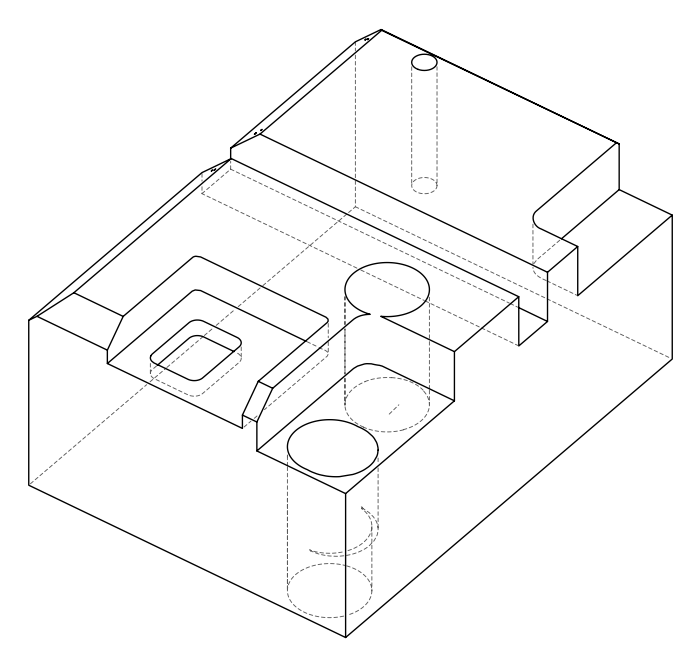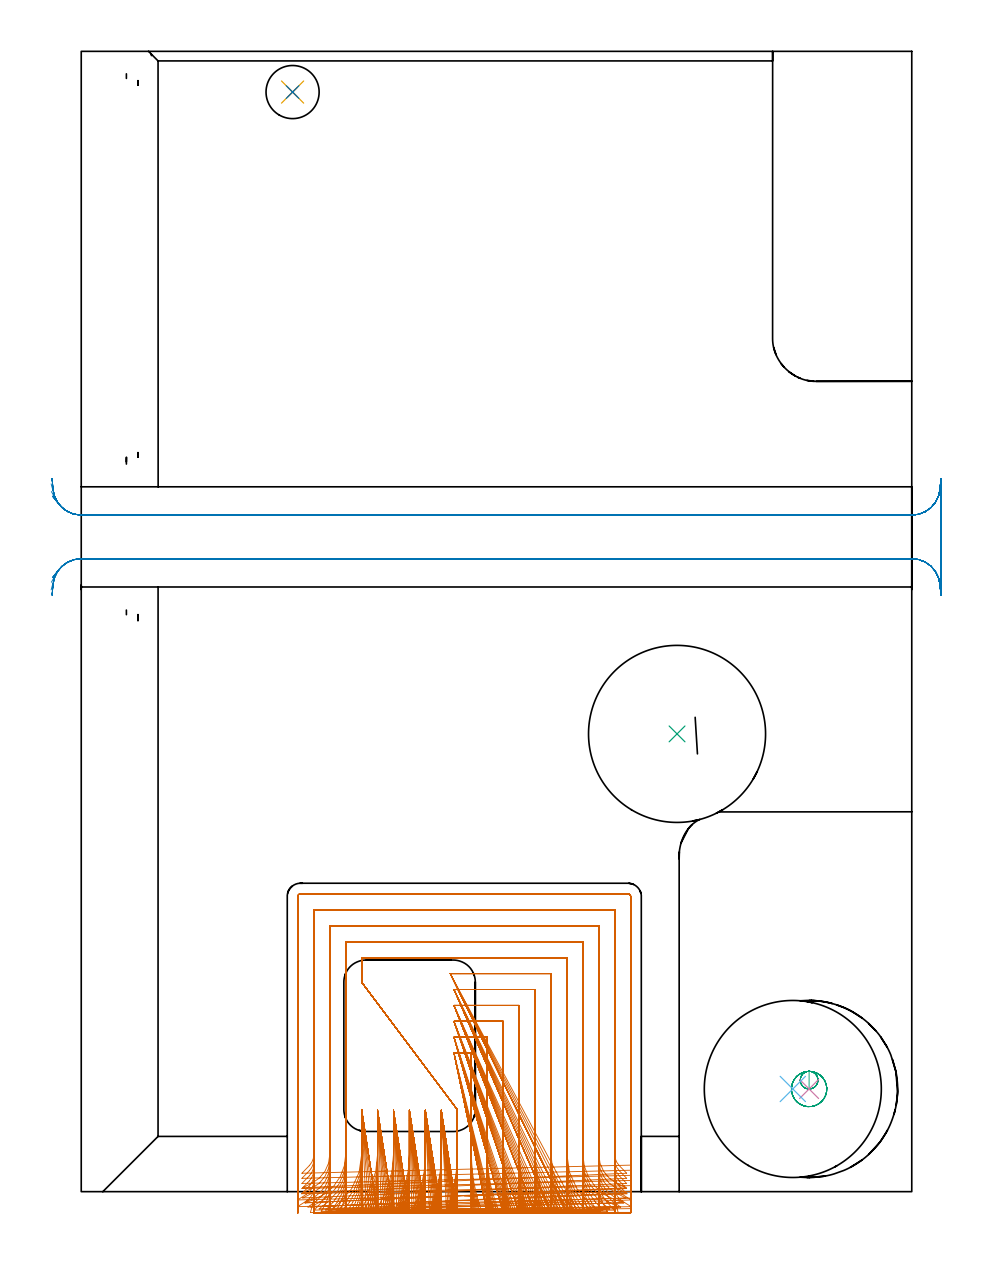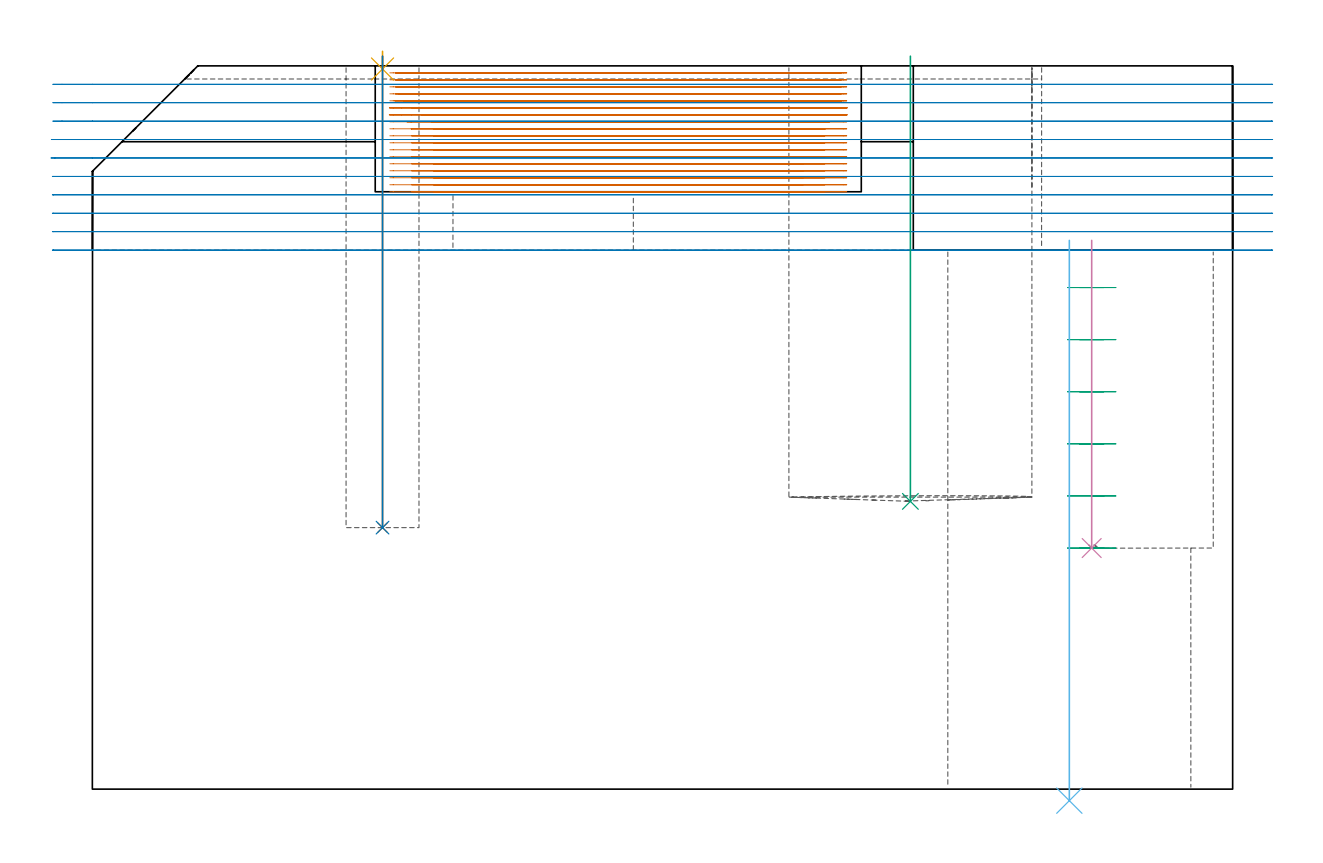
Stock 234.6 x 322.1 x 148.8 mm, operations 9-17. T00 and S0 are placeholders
(PLAN: 17 operations, 11 tool changes, 184.7 min)
(1 AREA_MILL | FG_CHAMFER_SURFACE | UGT0205_001 | 10.93 min | 42104 mm3)
(2 AREA_MILL_1 | FG_CHAMFER_SURFACE_1 | UGT0205_001 | 2.4 min | 5974 mm3)
(3 AREA_MILL_2 | FG_CHAMFER_SURFACE_2 | UGT0205_001 | 0.74 min | 3084 mm3)
(4 AREA_MILL_3 | FG_CHAMFER_SURFACE_3 | UGT0205_001 | 1.56 min | 656 mm3)
(5 AREA_MILL_4 | FG_CHAMFER_SURFACE_4 | UGT0205_001 | 8.21 min | 30843 mm3)
(6 MILL_CORNER_NOTCH_RECTANGULAR | CORNER_NOTCH_RECTANGULAR | NXT0201_012 | Follow Part, ap 4, ae 75% | 9.16 min | 137603 mm3)
(7 MILL_OPEN_POCKET | POCKET_OPEN | NXT0201_012 | Follow Part, ap 4, ae 75% | 24.37 min | 265061 mm3)
(8 MILL_RECTANGULAR_POCKET | POCKET_RECTANGULAR_STRAIGHT | NXT0201_011 | Follow Part, ap 3, ae 75% | 5.99 min | 66814 mm3)
(9 MILL_SLOT | SLOT_PARTIAL_RECTANGULAR | NXT0201_008 | Follow Part, ap 1.5, ae 75% | 106.19 min | 178019 mm3)
(10 MILL_RECTANGULAR_SLOT | SLOT_RECTANGULAR | NXT0201_012 | Follow Part, ap 4, ae 75% | 12.09 min | 247827 mm3)
(11 MILL_BLIND_HOLE_FROM_SOLID_MATERIAL | STEP1POCKET | UGT0201_019 | Spiral | 1.16 min | 120371 mm3)
(12 BORE_BLIND_HOLE | STEP1POCKET | UGT0332_070 | 0.26 min | 9 mm3)
(13 SPOT_DRILL | STEP1POCKET_1 | NXT0321_9005460120000 | 0.03 min | 22 mm3)
(14 INDEXABLE_INSERT_DRILL_THROUGH_HOLE_FROM_SOLID | STEP1HOLE | NXT0302_038 | 0.47 min | 111410 mm3)
(15 DRILL_BLIND_HOLE_INTO_CENTER | STEP1POCKET_1 | NXT0301_065 | 0.39 min | 6481 mm3)
(16 DRILL_TO_ENLARGE_BLIND_HOLE | STEP1POCKET_1 | UGT0301_375 | 0.39 min | 10307 mm3)
(17 INDEXABLE_INSERT_DRILL_BLIND_HOLE_FROM_SOLID | STEP1POCKET_2 | NXT0302_038 | 0.37 min | 174576 mm3)
(TOOL UGT0205_001 | Chamfer Mill 20 x 3 x 45 deg. | D20 FL50 Z2)
(TOOL NXT0201_012 | ENDMILL 16mm [2P460-1600-NA 1630] | D16 FL38 Z6)
(TOOL NXT0201_011 | ENDMILL 12mm [2P460-1200-NA 1630] | D12 FL38 Z6)
(TOOL NXT0201_008 | ENDMILL 6mm [2P460-0600-NA 1630] | D6 FL26 Z6)
(TOOL UGT0201_019 | End mill 40 mm | D40 FL63 Z6)
(TOOL UGT0332_070 | 50 mm Boring Bar Slip Fit | D50)
(TOOL NXT0321_9005460120000 | NC Spot Drill, 142deg, 12mm, Carbide, Uncoated | D12 PA142 FL30 Z2)
(TOOL NXT0302_038 | Index. Insert Drill 50mm [880-D5000L50-04] | D50 PA176 FL200 Z2)
(TOOL NXT0301_065 | Carbide Drill 9.4mm [860.1-0940-075A1-MM 2214] | D9.4 PA140 FL98 Z2)
(TOOL UGT0301_375 | Twist Drill Flat Bottom 15 mm | D15 PA180 FL120 Z2)
(OP 9 MILL_SLOT)
G17 G21 G94 G90
T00 M6
G54
G17 G0 G90 X113.169 Y-5.862 S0 M3
G43 Z158.8 H1
Z147.361
G94 G1 X112.27 Y-3. F250.
G2 X111.782 Y-1.335 R45. F500.
G1 X108.201 Y-1.154
X111.782 Y-1.335
G2 X110.2 Y10.491 R45.
G1 Y39.1
X108.3
X105.3 F250.
G0 Z158.8
X118.012 Y-5.829
Z147.361
G1 X117.013 Y-3.
G2 X114.7 Y10.491 R40.5 F500.
G1 Y43.6
X108.3
X105.3 F250.
G0 Z158.8
X122.948 Y-5.781
Z147.361
G1 X121.823 Y-3.
G2 X119.2 Y10.491 R36. F500.
G1 Y48.1
X108.3
X105.3 F250.
G0 Z158.8
X128.02 Y-5.711
Z147.361
G1 X126.735 Y-3.
G2 X123.7 Y10.491 R31.5 F500.
G1 Y52.6
X108.3
X105.3 F250.
G0 Z158.8
X133.311 Y-5.599
Z147.361
G1 X131.812 Y-3.
G2 X128.2 Y10.491 R27. F500.
G1 Y57.1
X108.3
X105.3 F250.
G0 Z158.8
X138.992 Y-5.401
Z147.361
G1 X137.193 Y-3.
G2 X132.7 Y10.491 R22.5 F500.
G1 Y61.6
X107.232
X104.232 F250.
G0 Z158.8
X145.532 Y-4.986
Z147.361
G1 X143.284 Y-3.
G2 X137.2 Y10.491 R18. F500.
G1 Y66.1
X79.2
Y62.167
Y59.167 F250.
X106.2 Y23.198 F500.
Y20.198 F250.
Y10.486 F500.
G2 X104.132 Y-3. R45.
G1 X103.232 Y-5.862 F250.
X101.7 Y23. F500.
Y20. F250.
Y10.486 F500.
G2 X99.389 Y-3. R40.5
G1 X98.39 Y-5.829 F250.
X97.2 Y23. F500.
Y20. F250.
Y10.486 F500.
G2 X94.578 Y-3. R36.
G1 X93.454 Y-5.782 F250.
X92.7 Y23. F500.
Y20. F250.
Y10.486 F500.
G2 X89.667 Y-3. R31.5
G1 X88.382 Y-5.711 F250.
X88.2 Y23. F500.
Y20. F250.
Y10.486 F500.
G2 X84.59 Y-3. R27.
G1 X83.092 Y-5.599 F250.
G0 Z158.8
X83.7 Y23.
Z147.361
G1 Y20.
Y10.486 F500.
G2 X79.21 Y-3. R22.5
G1 X77.412 Y-5.401 F250.
G0 Z158.8
X79.2 Y23.235
Z147.361
G1 Y20.235
Y10.486 F500.
G2 X73.121 Y-3. R18.
G1 X70.873 Y-4.987 F250.
X153.138 Y-3.184
X150.339 Y-2.104
G2 X141.7 Y10.491 R13.5 F500.
G1 Y70.6
X74.7
Y10.486
G2 X66.064 Y-2.107 R13.5
G1 X63.266 Y-3.188 F250.
X153.887 Y1.095 F500.
X151.2 Y2.429 F250.
G2 X146.2 Y10.491 R9. F500.
G1 Y75.1
X70.2
Y10.486
G2 X65.2 Y2.424 R9.
G1 X62.513 Y1.091 F250.
X154.068 Y5.202 F500.
X151.975 Y7.352 F250.
G2 X150.7 Y10.491 R4.5 F500.
G1 Y79.6
X65.7
Y10.486
G2 X64.426 Y7.349 R4.5
G1 X62.334 Y5.198 F250.
X155.2 Y7.491 F500.
Y10.491 F250.
Y83.4 F500.
G3 X154.5 Y84.1 R0.7
G1 X61.9
G3 X61.2 Y83.4 R0.7
G1 Y10.486
Y7.486 F250.
G0 Z158.8
X112.647 Y-5.89
Z145.922
G1 X111.844 Y-3.
G2 X110.2 Y9.052 R45. F500.
G1 Y39.1
X108.3
X105.3 F250.
G0 Z158.8
X117.427 Y-5.864
Z145.922
G1 X116.535 Y-3.
G2 X114.7 Y9.052 R40.5 F500.
G1 Y43.6
X108.3
X105.3 F250.
G0 Z158.8
X122.281 Y-5.827
Z145.922
G1 X121.277 Y-3.
G2 X119.2 Y9.052 R36. F500.
G1 Y48.1
X108.3
X105.3 F250.
G0 Z158.8
X127.244 Y-5.772
Z145.922
G1 X126.097 Y-3.
G2 X123.7 Y9.052 R31.5 F500.
G1 Y52.6
X108.3
X105.3 F250.
G0 Z158.8
X132.378 Y-5.685
Z145.922
G1 X131.039 Y-3.
G2 X128.2 Y9.052 R27. F500.
G1 Y57.1
X108.3
X105.3 F250.
G0 Z158.8
X137.807 Y-5.533
Z145.922
G1 X136.2 Y-3.
G2 X132.7 Y9.052 R22.5 F500.
G1 Y61.6
X107.232
X104.232 F250.
G0 Z158.8
X143.838 Y-5.228
Z145.922
G1 X141.83 Y-3.
G2 X137.2 Y9.052 R18. F500.
G1 Y66.1
X79.2
Y62.167
Y59.167 F250.
X106.2 Y23.198 F500.
Y20.198 F250.
Y9.046 F500.
G2 X104.558 Y-3. R45.
G1 X103.755 Y-5.891 F250.
X101.7 Y23. F500.
Y20. F250.
Y9.046 F500.
G2 X99.867 Y-3. R40.5
G1 X98.975 Y-5.864 F250.
X97.2 Y23. F500.
Y20. F250.
Y9.046 F500.
G2 X95.125 Y-3. R36.
G1 X94.121 Y-5.827 F250.
X92.7 Y23. F500.
Y20. F250.
Y9.046 F500.
G2 X90.306 Y-3. R31.5
G1 X89.158 Y-5.772 F250.
X88.2 Y23. F500.
Y20. F250.
Y9.046 F500.
G2 X85.364 Y-3. R27.
G1 X84.025 Y-5.685 F250.
X83.7 Y23. F500.
Y20. F250.
Y9.046 F500.
G2 X80.204 Y-3. R22.5
G1 X78.597 Y-5.534 F250.
G0 Z158.8
X79.2 Y23.235
Z145.922
G1 Y20.235
Y9.046 F500.
G2 X74.575 Y-3. R18.
G1 X72.567 Y-5.229 F250.
X151.595 Y-4.3
X148.937 Y-2.908
G2 X141.7 Y9.052 R13.5 F500.
G1 Y70.6
X74.7
Y9.046
G2 X67.469 Y-2.91 R13.5
G1 X64.813 Y-4.303 F250.
X153.887 Y-0.344 F500.
X151.2 Y0.989 F250.
G2 X146.2 Y9.052 R9. F500.
G1 Y75.1
X70.2
Y9.046
G2 X65.2 Y0.984 R9.
G1 X62.513 Y-0.349 F250.
X154.068 Y3.763 F500.
X151.975 Y5.913 F250.
G2 X150.7 Y9.052 R4.5 F500.
G1 Y79.6
X65.7
Y9.046
G2 X64.426 Y5.909 R4.5
G1 X62.334 Y3.758 F250.
X155.2 Y6.052 F500.
Y9.052 F250.
Y83.4 F500.
G3 X154.5 Y84.1 R0.7
G1 X61.9
G3 X61.2 Y83.4 R0.7
G1 Y9.046
Y6.046 F250.
G0 Z158.8
X112.176 Y-5.915
Z144.483
G1 X111.468 Y-3.
G2 X110.2 Y7.608 R45. F500.
G1 Y39.1
X108.3
X105.3 F250.
G0 Z158.8
X116.9 Y-5.895
Z144.483
G1 X116.114 Y-3.
G2 X114.7 Y7.608 R40.5 F500.
G1 Y43.6
X108.3
X105.3 F250.
X121.683 Y-5.867 F500.
X120.799 Y-3. F250.
G2 X119.2 Y7.608 R36. F500.
G1 Y48.1
X108.3
X105.3 F250.
X126.55 Y-5.825 F500.
X125.54 Y-3. F250.
G2 X123.7 Y7.608 R31.5 F500.
G1 Y52.6
X108.3
X105.3 F250.
X131.55 Y-5.759 F500.
X130.371 Y-3. F250.
G2 X128.2 Y7.608 R27. F500.
G1 Y57.1
X108.3
X105.3 F250.
G0 Z158.8
X136.772 Y-5.646
Z144.483
G1 X135.358 Y-3.
G2 X132.7 Y7.608 R22.5 F500.
G1 Y61.6
X107.232
X104.232 F250.
G0 Z158.8
X142.426 Y-5.424
Z144.483
G1 X140.658 Y-3.
G2 X137.2 Y7.608 R18. F500.
G1 Y66.1
X79.2
Y62.167
Y59.167 F250.
X106.2 Y23.198 F500.
Y20.198 F250.
Y7.606 F500.
G2 X104.932 Y-3. R45.
G1 X104.225 Y-5.915 F250.
X101.7 Y23. F500.
Y20. F250.
Y7.606 F500.
G2 X100.287 Y-3. R40.5
G1 X99.501 Y-5.895 F250.
X97.2 Y23. F500.
Y20. F250.
Y7.606 F500.
G2 X95.602 Y-3. R36.
G1 X94.719 Y-5.867 F250.
X92.7 Y23. F500.
Y20. F250.
Y7.606 F500.
G2 X90.861 Y-3. R31.5
G1 X89.851 Y-5.825 F250.
X88.2 Y23. F500.
Y20. F250.
Y7.606 F500.
G2 X86.03 Y-3. R27.
G1 X84.851 Y-5.759 F250.
X83.7 Y23. F500.
Y20. F250.
Y7.606 F500.
G2 X81.044 Y-3. R22.5
G1 X79.63 Y-5.646 F250.
X79.2 Y23.235 F500.
Y20.235 F250.
Y7.606 F500.
G2 X75.744 Y-3. R18.
G1 X73.976 Y-5.424 F250.
X149.208 Y-4.855
X146.851 Y-3.
G2 X141.7 Y7.608 R13.5 F500.
G1 Y70.6
X74.7
Y7.606
G2 X69.553 Y-3. R13.5
G1 X67.196 Y-4.856 F250.
X153.85 Y-1.782 F500.
X151.168 Y-0.438 F250.
G2 X146.2 Y7.608 R9. F500.
G1 Y75.1
X70.2
Y7.606
G2 X65.233 Y-0.44 R9.
G1 X62.551 Y-1.785 F250.
X154.06 Y2.321 F500.
X151.971 Y4.474 F250.
G2 X150.7 Y7.608 R4.5 F500.
G1 Y79.6
X65.7
Y7.606
G2 X64.426 Y4.468 R4.5
G1 X62.335 Y2.318 F250.
X155.2 Y4.608 F500.
Y7.608 F250.
Y83.4 F500.
G3 X154.5 Y84.1 R0.7
G1 X61.9
G3 X61.2 Y83.4 R0.7
G1 Y7.606
Y4.606 F250.
G0 Z158.8
X111.754 Y-5.937
Z143.044
G1 X111.143 Y-3.
G2 X110.2 Y6.166 R45. F500.
G1 Y39.1
X108.3
X105.3 F250.
X116.43 Y-5.922 F500.
X115.751 Y-3. F250.
G2 X114.7 Y6.166 R40.5 F500.
G1 Y43.6
X108.3
X105.3 F250.
X121.15 Y-5.901 F500.
X120.386 Y-3. F250.
G2 X119.2 Y6.166 R36. F500.
G1 Y48.1
X108.3
X105.3 F250.
X125.936 Y-5.87 F500.
X125.063 Y-3. F250.
G2 X123.7 Y6.166 R31.5 F500.
G1 Y52.6
X108.3
X105.3 F250.
X130.822 Y-5.822 F500.
X129.803 Y-3. F250.
G2 X128.2 Y6.166 R27. F500.
G1 Y57.1
X108.3
X105.3 F250.
X135.874 Y-5.74 F500.
X134.652 Y-3. F250.
G2 X132.7 Y6.166 R22.5 F500.
G1 Y61.6
X107.232
X104.232 F250.
G0 Z158.8
X141.236 Y-5.582
Z143.044
G1 X139.708 Y-3.
G2 X137.2 Y6.166 R18. F500.
G1 Y66.1
X79.2
Y62.167
Y59.167 F250.
X106.2 Y23.198 F500.
Y20.198 F250.
Y6.169 F500.
G2 X105.256 Y-3. R45.
G1 X104.645 Y-5.937 F250.
X101.7 Y23. F500.
Y20. F250.
Y6.169 F500.
G2 X100.648 Y-3. R40.5
G1 X99.969 Y-5.922 F250.
X97.2 Y23. F500.
Y20. F250.
Y6.169 F500.
G2 X96.013 Y-3. R36.
G1 X95.249 Y-5.901 F250.
X92.7 Y23. F500.
Y20. F250.
Y6.169 F500.
G2 X91.336 Y-3. R31.5
G1 X90.463 Y-5.87 F250.
X88.2 Y23. F500.
Y20. F250.
Y6.169 F500.
G2 X86.595 Y-3. R27.
G1 X85.577 Y-5.822 F250.
X83.7 Y23. F500.
Y20. F250.
Y6.169 F500.
G2 X81.747 Y-3. R22.5
G1 X80.524 Y-5.74 F250.
X79.2 Y23.235 F500.
Y20.235 F250.
Y6.169 F500.
G2 X76.69 Y-3. R18.
G1 X75.161 Y-5.582 F250.
X147.325 Y-5.203
X145.288 Y-3.
G2 X141.7 Y6.166 R13.5 F500.
G1 Y70.6
X74.7
Y6.169
G2 X71.109 Y-3. R13.5
G1 X69.071 Y-5.202 F250.
X153.315 Y-3.132
X150.714 Y-1.637
G2 X146.2 Y6.166 R9. F500.
G1 Y75.1
X70.2
Y6.169
G2 X65.684 Y-1.634 R9.
G1 X63.083 Y-3.129 F250.
X154.061 Y0.879 F500.
X151.971 Y3.031 F250.
G2 X150.7 Y6.166 R4.5 F500.
G1 Y79.6
X65.7
Y6.169
G2 X64.429 Y3.035 R4.5
G1 X62.34 Y0.882 F250.
X155.2 Y3.166 F500.
Y6.166 F250.
Y83.4 F500.
G3 X154.5 Y84.1 R0.7
G1 X61.9
G3 X61.2 Y83.4 R0.7
G1 Y6.169
Y3.169 F250.
G0 Z158.8
X111.378 Y-5.956
Z141.605
G1 X110.864 Y-3.
G2 X110.2 Y4.704 R45. F500.
G1 Y39.1
X108.3
X105.3 F250.
X116.01 Y-5.945 F500.
X115.439 Y-3. F250.
G2 X114.7 Y4.704 R40.5 F500.
G1 Y43.6
X108.3
X105.3 F250.
X120.676 Y-5.931 F500.
X120.034 Y-3. F250.
G2 X119.2 Y4.704 R36. F500.
G1 Y48.1
X108.3
X105.3 F250.
X125.39 Y-5.909 F500.
X124.657 Y-3. F250.
G2 X123.7 Y4.704 R31.5 F500.
G1 Y52.6
X108.3
X105.3 F250.
X130.178 Y-5.875 F500.
X129.322 Y-3. F250.
G2 X128.2 Y4.704 R27. F500.
G1 Y57.1
X108.3
X105.3 F250.
X135.087 Y-5.819 F500.
X134.06 Y-3. F250.
G2 X132.7 Y4.704 R22.5 F500.
G1 Y61.6
X107.232
X104.232 F250.
X140.216 Y-5.711 F500.
X138.932 Y-3. F250.
G2 X137.2 Y4.704 R18. F500.
G1 Y66.1
X79.2
Y62.167
Y59.167 F250.
X106.2 Y23.198 F500.
Y20.198 F250.
Y4.708 F500.
G2 X105.535 Y-3. R45.
G1 X105.021 Y-5.956 F250.
X101.7 Y23. F500.
Y20. F250.
Y4.708 F500.
G2 X100.96 Y-3. R40.5
G1 X100.389 Y-5.945 F250.
X97.2 Y23. F500.
Y20. F250.
Y4.708 F500.
G2 X96.365 Y-3. R36.
G1 X95.723 Y-5.93 F250.
X92.7 Y23. F500.
Y20. F250.
Y4.708 F500.
G2 X91.742 Y-3. R31.5
G1 X91.008 Y-5.909 F250.
X88.2 Y23. F500.
Y20. F250.
Y4.708 F500.
G2 X87.076 Y-3. R27.
G1 X86.22 Y-5.875 F250.
X83.7 Y23. F500.
Y20. F250.
Y4.708 F500.
G2 X82.339 Y-3. R22.5
G1 X81.311 Y-5.818 F250.
X79.2 Y23.235 F500.
Y20.235 F250.
Y4.708 F500.
G2 X77.466 Y-3. R18.
G1 X76.181 Y-5.711 F250.
X145.826 Y-5.464
X144.114 Y-3.
G2 X141.7 Y4.704 R13.5 F500.
G1 Y70.6
X74.7
Y4.708
G2 X72.283 Y-3. R13.5
G1 X70.57 Y-5.463 F250.
X152.357 Y-4.347
X149.926 Y-2.589
G2 X146.2 Y4.704 R9. F500.
G1 Y75.1
X70.2
Y4.708
G2 X66.474 Y-2.585 R9.
G1 X64.043 Y-4.343 F250.
X154.167 Y-0.605 F500.
X152.035 Y1.505 F250.
G2 X150.7 Y4.704 R4.5 F500.
G1 Y79.6
X65.7
Y4.708
G2 X64.367 Y1.511 R4.5
G1 X62.236 Y-0.6 F250.
X155.2 Y1.704 F500.
Y4.704 F250.
Y83.4 F500.
G3 X154.5 Y84.1 R0.7
G1 X61.9
G3 X61.2 Y83.4 R0.7
G1 Y4.708
Y1.708 F250.
G0 Z158.8
X111.015 Y-5.973
Z140.167
G1 X110.61 Y-3.
G2 X110.2 Y3.063 R45. F500.
G1 Y39.1
X108.3
X105.3 F250.
X115.606 Y-5.966 F500.
X115.156 Y-3. F250.
G2 X114.7 Y3.063 R40.5 F500.
G1 Y43.6
X108.3
X105.3 F250.
X120.22 Y-5.957 F500.
X119.714 Y-3. F250.
G2 X119.2 Y3.063 R36. F500.
G1 Y48.1
X108.3
X105.3 F250.
X124.866 Y-5.944 F500.
X124.289 Y-3. F250.
G2 X123.7 Y3.063 R31.5 F500.
G1 Y52.6
X108.3
X105.3 F250.
X129.563 Y-5.923 F500.
X128.89 Y-3. F250.
G2 X128.2 Y3.063 R27. F500.
G1 Y57.1
X108.3
X105.3 F250.
X134.341 Y-5.889 F500.
X133.532 Y-3. F250.
G2 X132.7 Y3.063 R22.5 F500.
G1 Y61.6
X107.232
X104.232 F250.
X139.262 Y-5.825 F500.
X138.252 Y-3. F250.
G2 X137.2 Y3.063 R18. F500.
G1 Y66.1
X79.2
Y62.167
Y59.167 F250.
X106.2 Y23.198 F500.
Y20.198 F250.
Y3.061 F500.
G2 X105.79 Y-3. R45.
G1 X105.386 Y-5.973 F250.
X101.7 Y23. F500.
Y20. F250.
Y3.061 F500.
G2 X101.244 Y-3. R40.5
G1 X100.795 Y-5.966 F250.
X97.2 Y23. F500.
Y20. F250.
Y3.061 F500.
G2 X96.686 Y-3. R36.
G1 X96.181 Y-5.957 F250.
X92.7 Y23. F500.
Y20. F250.
Y3.061 F500.
G2 X92.111 Y-3. R31.5
G1 X91.534 Y-5.944 F250.
X88.2 Y23. F500.
Y20. F250.
Y3.061 F500.
G2 X87.511 Y-3. R27.
G1 X86.838 Y-5.923 F250.
X83.7 Y23. F500.
Y20. F250.
Y3.061 F500.
G2 X82.868 Y-3. R22.5
G1 X82.06 Y-5.889 F250.
X79.2 Y23.235 F500.
Y20.235 F250.
Y3.061 F500.
G2 X78.149 Y-3. R18.
G1 X77.139 Y-5.825 F250.
X144.486 Y-5.68
X143.138 Y-3.
G2 X141.7 Y3.063 R13.5 F500.
G1 Y70.6
X74.7
Y3.061
G2 X73.263 Y-3. R13.5
G1 X71.916 Y-5.681 F250.
X150.57 Y-5.217
X148.549 Y-3.
G2 X146.2 Y3.063 R9. F500.
G1 Y75.1
X70.2
Y3.061
G2 X67.853 Y-3. R9.
G1 X65.833 Y-5.218 F250.
X155.321 Y-2.344 F500.
X152.788 Y-0.736 F250.
G2 X150.7 Y3.063 R4.5 F500.
G1 Y79.6
X65.7
Y3.061
G2 X63.627 Y-0.729 R4.5
G1 X61.101 Y-2.347 F250.
X155.2 Y0.063 F500.
Y3.063 F250.
Y83.4 F500.
G3 X154.5 Y84.1 R0.7
G1 X61.9
G3 X61.2 Y83.4 R0.7
G1 Y3.061
Y0.061 F250.
G0 Z158.8
X110.671 Y-5.987
Z138.728
G1 X110.394 Y-3.
G2 X110.2 Y1.169 R45. F500.
G1 Y39.1
X108.3
X105.3 F250.
X115.224 Y-5.984 F500.
X114.915 Y-3. F250.
G2 X114.7 Y1.169 R40.5 F500.
G1 Y43.6
X108.3
X105.3 F250.
X119.79 Y-5.98 F500.
X119.442 Y-3. F250.
G2 X119.2 Y1.169 R36. F500.
G1 Y48.1
X108.3
X105.3 F250.
X124.374 Y-5.974 F500.
X123.977 Y-3. F250.
G2 X123.7 Y1.169 R31.5 F500.
G1 Y52.6
X108.3
X105.3 F250.
X128.987 Y-5.964 F500.
X128.524 Y-3. F250.
G2 X128.2 Y1.169 R27. F500.
G1 Y57.1
X108.3
X105.3 F250.
X133.645 Y-5.948 F500.
X133.09 Y-3. F250.
G2 X132.7 Y1.169 R22.5 F500.
G1 Y61.6
X107.232
X104.232 F250.
X138.384 Y-5.918 F500.
X137.689 Y-3. F250.
G2 X137.2 Y1.169 R18. F500.
G1 Y66.1
X79.2
Y62.167
Y59.167 F250.
X106.2 Y23.198 F500.
Y20.198 F250.
Y1.169 F500.
G2 X106.007 Y-3. R45.
G1 X105.729 Y-5.987 F250.
X101.7 Y23. F500.
Y20. F250.
Y1.169 F500.
G2 X101.485 Y-3. R40.5
G1 X101.176 Y-5.984 F250.
X97.2 Y23. F500.
Y20. F250.
Y1.169 F500.
G2 X96.958 Y-3. R36.
G1 X96.61 Y-5.98 F250.
X92.7 Y23. F500.
Y20. F250.
Y1.169 F500.
G2 X92.423 Y-3. R31.5
G1 X92.026 Y-5.974 F250.
X88.2 Y23. F500.
Y20. F250.
Y1.169 F500.
G2 X87.876 Y-3. R27.
G1 X87.413 Y-5.964 F250.
X83.7 Y23. F500.
Y20. F250.
Y1.169 F500.
G2 X83.31 Y-3. R22.5
G1 X82.755 Y-5.948 F250.
X79.2 Y23.235 F500.
Y20.235 F250.
Y1.169 F500.
G2 X78.711 Y-3. R18.
G1 X78.016 Y-5.918 F250.
X143.286 Y-5.853
X142.36 Y-3.
G2 X141.7 Y1.169 R13.5 F500.
G1 Y70.6
X74.7
Y1.169
G2 X74.04 Y-3. R13.5
G1 X73.114 Y-5.853 F250.
X148.613 Y-5.659
X147.224 Y-3.
G2 X146.2 Y1.169 R9. F500.
G1 Y75.1
X70.2
Y1.169
G2 X69.176 Y-3. R9.
G1 X67.787 Y-5.659 F250.
X155.312 Y-4.238
X152.782 Y-2.626
G2 X150.7 Y1.169 R4.5 F500.
G1 Y79.6
X65.7
Y1.169
G2 X63.621 Y-2.625 R4.5
G1 X61.092 Y-4.239 F250.
X155.2 Y-1.831 F500.
Y1.169 F250.
Y83.4 F500.
G3 X154.5 Y84.1 R0.7
G1 X61.9
G3 X61.2 Y83.4 R0.7
G1 Y1.169
Y-1.831 F250.
G0 Z158.8
X110.296 Y-5.999
Z137.289
G1 X110.216 Y-3.
G2 X110.2 Y-1.796 R45. F500.
G1 Y39.1
X108.3
X105.3 F250.
X114.807 Y-5.999 F500.
X114.718 Y-3. F250.
G2 X114.7 Y-1.796 R40.5 F500.
G1 Y43.6
X108.3
X105.3 F250.
X119.32 Y-5.998 F500.
X119.22 Y-3. F250.
G2 X119.2 Y-1.796 R36. F500.
G1 Y48.1
X108.3
X105.3 F250.
X123.838 Y-5.998 F500.
X123.723 Y-3. F250.
G2 X123.7 Y-1.796 R31.5 F500.
G1 Y52.6
X108.3
X105.3 F250.
X128.361 Y-5.997 F500.
X128.227 Y-3. F250.
G2 X128.2 Y-1.796 R27. F500.
G1 Y57.1
X108.3
X105.3 F250.
X132.893 Y-5.996 F500.
X132.732 Y-3. F250.
G2 X132.7 Y-1.796 R22.5 F500.
G1 Y61.6
X107.232
X104.232 F250.
X137.441 Y-5.993 F500.
X137.24 Y-3. F250.
G2 X137.2 Y-1.796 R18. F500.
G1 Y66.1
X79.2
Y62.167
Y59.167 F250.
X106.2 Y23.198 F500.
Y20.198 F250.
Y-1.795 F500.
G2 X106.184 Y-3. R45.
G1 X106.104 Y-5.999 F250.
X101.7 Y23. F500.
Y20. F250.
Y-1.795 F500.
G2 X101.682 Y-3. R40.5
G1 X101.593 Y-5.999 F250.
X97.2 Y23. F500.
Y20. F250.
Y-1.795 F500.
G2 X97.18 Y-3. R36.
G1 X97.079 Y-5.998 F250.
X92.7 Y23. F500.
Y20. F250.
Y-1.795 F500.
G2 X92.677 Y-3. R31.5
G1 X92.562 Y-5.998 F250.
X88.2 Y23. F500.
Y20. F250.
Y-1.795 F500.
G2 X88.173 Y-3. R27.
G1 X88.039 Y-5.997 F250.
X83.7 Y23. F500.
Y20. F250.
Y-1.795 F500.
G2 X83.668 Y-3. R22.5
G1 X83.507 Y-5.996 F250.
X79.2 Y23.235 F500.
Y20.235 F250.
Y-1.795 F500.
G2 X79.16 Y-3. R18.
G1 X78.959 Y-5.993 F250.
X142.021 Y-5.988
X141.754 Y-3.
G2 X141.7 Y-1.796 R13.5 F500.
G1 Y70.6
X74.7
Y-1.795
G2 X74.646 Y-3. R13.5
G1 X74.378 Y-5.988 F250.
X146.682 Y-5.973
X146.281 Y-3.
G2 X146.2 Y-1.796 R9. F500.
G1 Y75.1
X70.2
Y-1.795
G2 X70.119 Y-3. R9.
G1 X69.717 Y-5.973 F250.
X151.667 Y-5.891
X150.864 Y-3.
G2 X150.7 Y-1.796 R4.5 F500.
G1 Y79.6
X65.7
Y-1.795
G2 X65.536 Y-3. R4.5
G1 X64.733 Y-5.891 F250.
X155.2 Y-4.796
Y-1.796
Y83.4 F500.
G3 X154.5 Y84.1 R0.7
G1 X61.9
G3 X61.2 Y83.4 R0.7
G1 Y-1.795
Y-4.795 F250.
G0 X110.209 Y-6. Z135.85
G1 X110.2 Y-3.
Y-2.861 F500.
Y39.1
X108.3
X105.3 F250.
X114.711 Y-6. F500.
X114.7 Y-3. F250.
Y-2.861 F500.
Y43.6
X108.3
X105.3 F250.
X119.212 Y-6. F500.
X119.2 Y-3. F250.
Y-2.861 F500.
Y48.1
X108.3
X105.3 F250.
X123.714 Y-6. F500.
X123.7 Y-3. F250.
Y-2.861 F500.
Y52.6
X108.3
X105.3 F250.
X128.216 Y-6. F500.
X128.2 Y-3. F250.
Y-2.861 F500.
Y57.1
X108.3
X105.3 F250.
X132.719 Y-6. F500.
X132.7 Y-3. F250.
Y-2.861 F500.
Y61.6
X107.232
X104.232 F250.
X137.224 Y-6. F500.
X137.201 Y-3. F250.
X137.2 Y-2.861 F500.
Y66.1
X79.2
Y62.167
Y59.167 F250.
X106.2 Y23.198 F500.
Y20.198 F250.
Y-2.862 F500.
Y-3.
X106.191 Y-6. F250.
X101.7 Y23. F500.
Y20. F250.
Y-2.862 F500.
Y-3.
X101.69 Y-6. F250.
X97.2 Y23. F500.
Y20. F250.
Y-2.862 F500.
Y-3.
X97.188 Y-6. F250.
X92.7 Y23. F500.
Y20. F250.
Y-2.862 F500.
Y-3.
X92.687 Y-6. F250.
X88.2 Y23. F500.
Y20. F250.
Y-2.862 F500.
Y-3.
X88.184 Y-6. F250.
X83.7 Y23. F500.
Y20. F250.
Y-2.862 F500.
Y-3.
X83.681 Y-6. F250.
X79.2 Y23.235 F500.
Y20.235 F250.
Y-2.862 F500.
X79.199 Y-3.
X79.176 Y-6. F250.
X141.732
X141.701 Y-3.
X141.7 Y-2.861 F500.
Y70.6
X74.7
Y-2.862
X74.699 Y-3.
X74.669 Y-6. F250.
X146.247
X146.201 Y-3.
X146.2 Y-2.861 F500.
Y75.1
X70.2
Y-2.862
X70.199 Y-3.
X70.153 Y-6. F250.
X150.795 Y-5.999
X150.702 Y-3.
X150.7 Y-2.861 F500.
Y79.6
X65.7
Y-2.862
X65.698 Y-3.
X65.606 Y-5.999 F250.
X155.2 Y-5.861
Y-2.861
Y83.4 F500.
G3 X154.5 Y84.1 R0.7
G1 X61.9
G3 X61.2 Y83.4 R0.7
G1 Y-2.862
Y-5.862 F250.
G0 X110.2 Y-6. Z134.411
G1 Y-3.
Y39.1 F500.
X108.3
X105.3 F250.
X114.7 Y-6. F500.
Y-3. F250.
Y43.6 F500.
X108.3
X105.3 F250.
X119.2 Y-6. F500.
Y-3. F250.
Y48.1 F500.
X108.3
X105.3 F250.
X123.7 Y-6. F500.
Y-3. F250.
Y52.6 F500.
X108.3
X105.3 F250.
X128.2 Y-6. F500.
Y-3. F250.
Y57.1 F500.
X108.3
X105.3 F250.
X132.7 Y-6. F500.
Y-3. F250.
Y61.6 F500.
X107.232
X104.232 F250.
X137.2 Y-6. F500.
Y-3. F250.
Y66.1 F500.
X79.2
Y62.167
Y59.167 F250.
X106.2 Y23.198 F500.
Y20.198 F250.
Y-3. F500.
Y-6. F250.
X101.7 Y23. F500.
Y20. F250.
Y-3. F500.
Y-6. F250.
X97.2 Y23. F500.
Y20. F250.
Y-3. F500.
Y-6. F250.
X92.7 Y23. F500.
Y20. F250.
Y-3. F500.
Y-6. F250.
X88.2 Y23. F500.
Y20. F250.
Y-3. F500.
Y-6. F250.
X83.7 Y23. F500.
Y20. F250.
Y-3. F500.
Y-6. F250.
X79.2 Y23.235 F500.
Y20.235 F250.
Y-3. F500.
Y-6. F250.
X141.7
Y-3.
Y70.6 F500.
X74.7
Y-3.
Y-6. F250.
X146.2
Y-3.
Y75.1 F500.
X70.2
Y-3.
Y-6. F250.
X150.7
Y-3.
Y79.6 F500.
X65.7
Y-3.
Y-6. F250.
X155.2
Y-3.
Y83.4 F500.
G3 X154.5 Y84.1 R0.7
G1 X61.9
G3 X61.2 Y83.4 R0.7
G1 Y-3.
Y-6. F250.
G0 X110.2 Z132.972
G1 Y-3.
Y39.1 F500.
X108.3
X105.3 F250.
X114.7 Y-6. F500.
Y-3. F250.
Y43.6 F500.
X108.3
X105.3 F250.
X119.2 Y-6. F500.
Y-3. F250.
Y48.1 F500.
X108.3
X105.3 F250.
X123.7 Y-6. F500.
Y-3. F250.
Y52.6 F500.
X108.3
X105.3 F250.
X128.2 Y-6. F500.
Y-3. F250.
Y57.1 F500.
X108.3
X105.3 F250.
X132.7 Y-6. F500.
Y-3. F250.
Y61.6 F500.
X107.232
X104.232 F250.
X137.2 Y-6. F500.
Y-3. F250.
Y66.1 F500.
X79.2
Y62.167
Y59.167 F250.
X106.2 Y23.198 F500.
Y20.198 F250.
Y-3. F500.
Y-6. F250.
X101.7 Y23. F500.
Y20. F250.
Y-3. F500.
Y-6. F250.
X97.2 Y23. F500.
Y20. F250.
Y-3. F500.
Y-6. F250.
X92.7 Y23. F500.
Y20. F250.
Y-3. F500.
Y-6. F250.
X88.2 Y23. F500.
Y20. F250.
Y-3. F500.
Y-6. F250.
X83.7 Y23. F500.
Y20. F250.
Y-3. F500.
Y-6. F250.
X79.2 Y23.235 F500.
Y20.235 F250.
Y-3. F500.
Y-6. F250.
X141.7
Y-3.
Y70.6 F500.
X74.7
Y-3.
Y-6. F250.
X146.2
Y-3.
Y75.1 F500.
X70.2
Y-3.
Y-6. F250.
X150.7
Y-3.
Y79.6 F500.
X65.7
Y-3.
Y-6. F250.
X155.2
Y-3.
Y83.4 F500.
G3 X154.5 Y84.1 R0.7
G1 X61.9
G3 X61.2 Y83.4 R0.7
G1 Y-3.
Y-6. F250.
G0 X110.2 Z131.533
G1 Y-3.
Y39.1 F500.
X108.3
X105.3 F250.
X114.7 Y-6. F500.
Y-3. F250.
Y43.6 F500.
X108.3
X105.3 F250.
X119.2 Y-6. F500.
Y-3. F250.
Y48.1 F500.
X108.3
X105.3 F250.
X123.7 Y-6. F500.
Y-3. F250.
Y52.6 F500.
X108.3
X105.3 F250.
X128.2 Y-6. F500.
Y-3. F250.
Y57.1 F500.
X108.3
X105.3 F250.
X132.7 Y-6. F500.
Y-3. F250.
Y61.6 F500.
X107.232
X104.232 F250.
X137.2 Y-6. F500.
Y-3. F250.
Y66.1 F500.
X79.2
Y62.167
Y59.167 F250.
X106.2 Y23.198 F500.
Y20.198 F250.
Y-3. F500.
Y-6. F250.
X101.7 Y23. F500.
Y20. F250.
Y-3. F500.
Y-6. F250.
X97.2 Y23. F500.
Y20. F250.
Y-3. F500.
Y-6. F250.
X92.7 Y23. F500.
Y20. F250.
Y-3. F500.
Y-6. F250.
X88.2 Y23. F500.
Y20. F250.
Y-3. F500.
Y-6. F250.
X83.7 Y23. F500.
Y20. F250.
Y-3. F500.
Y-6. F250.
X79.2 Y23.235 F500.
Y20.235 F250.
Y-3. F500.
Y-6. F250.
X141.7
Y-3.
Y70.6 F500.
X74.7
Y-3.
Y-6. F250.
X146.2
Y-3.
Y75.1 F500.
X70.2
Y-3.
Y-6. F250.
X150.7
Y-3.
Y79.6 F500.
X65.7
Y-3.
Y-6. F250.
X155.2
Y-3.
Y83.4 F500.
G3 X154.5 Y84.1 R0.7
G1 X61.9
G3 X61.2 Y83.4 R0.7
G1 Y-3.
Y-6. F250.
G0 X110.2 Z130.094
G1 Y-3.
Y39.1 F500.
X108.3
X105.3 F250.
X114.7 Y-6. F500.
Y-3. F250.
Y43.6 F500.
X108.3
X105.3 F250.
X119.2 Y-6. F500.
Y-3. F250.
Y48.1 F500.
X108.3
X105.3 F250.
X123.7 Y-6. F500.
Y-3. F250.
Y52.6 F500.
X108.3
X105.3 F250.
X128.2 Y-6. F500.
Y-3. F250.
Y57.1 F500.
X108.3
X105.3 F250.
X132.7 Y-6. F500.
Y-3. F250.
Y61.6 F500.
X107.232
X104.232 F250.
X137.2 Y-6. F500.
Y-3. F250.
Y66.1 F500.
X79.2
Y62.167
Y59.167 F250.
X106.2 Y23.198 F500.
Y20.198 F250.
Y-3. F500.
Y-6. F250.
X101.7 Y23. F500.
Y20. F250.
Y-3. F500.
Y-6. F250.
X97.2 Y23. F500.
Y20. F250.
Y-3. F500.
Y-6. F250.
X92.7 Y23. F500.
Y20. F250.
Y-3. F500.
Y-6. F250.
X88.2 Y23. F500.
Y20. F250.
Y-3. F500.
Y-6. F250.
X83.7 Y23. F500.
Y20. F250.
Y-3. F500.
Y-6. F250.
X79.2 Y23.235 F500.
Y20.235 F250.
Y-3. F500.
Y-6. F250.
X141.7
Y-3.
Y70.6 F500.
X74.7
Y-3.
Y-6. F250.
X146.2
Y-3.
Y75.1 F500.
X70.2
Y-3.
Y-6. F250.
X150.7
Y-3.
Y79.6 F500.
X65.7
Y-3.
Y-6. F250.
X155.2
Y-3.
Y83.4 F500.
G3 X154.5 Y84.1 R0.7
G1 X61.9
G3 X61.2 Y83.4 R0.7
G1 Y-3.
Y-6. F250.
G0 X110.2 Z128.656
G1 Y-3.
Y39.1 F500.
X108.3
X105.3 F250.
X114.7 Y-6. F500.
Y-3. F250.
Y43.6 F500.
X108.3
X105.3 F250.
X119.2 Y-6. F500.
Y-3. F250.
Y48.1 F500.
X108.3
X105.3 F250.
X123.7 Y-6. F500.
Y-3. F250.
Y52.6 F500.
X108.3
X105.3 F250.
X128.2 Y-6. F500.
Y-3. F250.
Y57.1 F500.
X108.3
X105.3 F250.
X132.7 Y-6. F500.
Y-3. F250.
Y61.6 F500.
X107.232
X104.232 F250.
X137.2 Y-6. F500.
Y-3. F250.
Y66.1 F500.
X79.2
Y62.167
Y59.167 F250.
X106.2 Y23.198 F500.
Y20.198 F250.
Y-3. F500.
Y-6. F250.
X101.7 Y23. F500.
Y20. F250.
Y-3. F500.
Y-6. F250.
X97.2 Y23. F500.
Y20. F250.
Y-3. F500.
Y-6. F250.
X92.7 Y23. F500.
Y20. F250.
Y-3. F500.
Y-6. F250.
X88.2 Y23. F500.
Y20. F250.
Y-3. F500.
Y-6. F250.
X83.7 Y23. F500.
Y20. F250.
Y-3. F500.
Y-6. F250.
X79.2 Y23.235 F500.
Y20.235 F250.
Y-3. F500.
Y-6. F250.
X141.7
Y-3.
Y70.6 F500.
X74.7
Y-3.
Y-6. F250.
X146.2
Y-3.
Y75.1 F500.
X70.2
Y-3.
Y-6. F250.
X150.7
Y-3.
Y79.6 F500.
X65.7
Y-3.
Y-6. F250.
X155.2
Y-3.
Y83.4 F500.
G3 X154.5 Y84.1 R0.7
G1 X61.9
G3 X61.2 Y83.4 R0.7
G1 Y-3.
Y-6. F250.
G0 X110.2 Z127.217
G1 Y-3.
Y39.1 F500.
X108.3
X105.3 F250.
X114.7 Y-6. F500.
Y-3. F250.
Y43.6 F500.
X108.3
X105.3 F250.
X119.2 Y-6. F500.
Y-3. F250.
Y48.1 F500.
X108.3
X105.3 F250.
X123.7 Y-6. F500.
Y-3. F250.
Y52.6 F500.
X108.3
X105.3 F250.
X128.2 Y-6. F500.
Y-3. F250.
Y57.1 F500.
X108.3
X105.3 F250.
X132.7 Y-6. F500.
Y-3. F250.
Y61.6 F500.
X107.232
X104.232 F250.
X137.2 Y-6. F500.
Y-3. F250.
Y66.1 F500.
X79.2
Y62.167
Y59.167 F250.
X106.2 Y23.198 F500.
Y20.198 F250.
Y-3. F500.
Y-6. F250.
X101.7 Y23. F500.
Y20. F250.
Y-3. F500.
Y-6. F250.
X97.2 Y23. F500.
Y20. F250.
Y-3. F500.
Y-6. F250.
X92.7 Y23. F500.
Y20. F250.
Y-3. F500.
Y-6. F250.
X88.2 Y23. F500.
Y20. F250.
Y-3. F500.
Y-6. F250.
X83.7 Y23. F500.
Y20. F250.
Y-3. F500.
Y-6. F250.
X79.2 Y23.235 F500.
Y20.235 F250.
Y-3. F500.
Y-6. F250.
X141.7
Y-3.
Y70.6 F500.
X74.7
Y-3.
Y-6. F250.
X146.2
Y-3.
Y75.1 F500.
X70.2
Y-3.
Y-6. F250.
X150.7
Y-3.
Y79.6 F500.
X65.7
Y-3.
Y-6. F250.
X155.2
Y-3.
Y83.4 F500.
G3 X154.5 Y84.1 R0.7
G1 X61.9
G3 X61.2 Y83.4 R0.7
G1 Y-3.
Y-6. F250.
G0 X110.2 Z125.778
G1 Y-3.
Y39.1 F500.
X108.3
X105.3 F250.
X114.7 Y-6. F500.
Y-3. F250.
Y43.6 F500.
X108.3
X105.3 F250.
X119.2 Y-6. F500.
Y-3. F250.
Y48.1 F500.
X108.3
X105.3 F250.
X123.7 Y-6. F500.
Y-3. F250.
Y52.6 F500.
X108.3
X105.3 F250.
X128.2 Y-6. F500.
Y-3. F250.
Y57.1 F500.
X108.3
X105.3 F250.
X132.7 Y-6. F500.
Y-3. F250.
Y61.6 F500.
X107.232
X104.232 F250.
X137.2 Y-6. F500.
Y-3. F250.
Y66.1 F500.
X79.2
Y62.167
Y59.167 F250.
X106.2 Y23.198 F500.
Y20.198 F250.
Y-3. F500.
Y-6. F250.
X101.7 Y23. F500.
Y20. F250.
Y-3. F500.
Y-6. F250.
X97.2 Y23. F500.
Y20. F250.
Y-3. F500.
Y-6. F250.
X92.7 Y23. F500.
Y20. F250.
Y-3. F500.
Y-6. F250.
X88.2 Y23. F500.
Y20. F250.
Y-3. F500.
Y-6. F250.
X83.7 Y23. F500.
Y20. F250.
Y-3. F500.
Y-6. F250.
X79.2 Y23.235 F500.
Y20.235 F250.
Y-3. F500.
Y-6. F250.
X141.7
Y-3.
Y70.6 F500.
X74.7
Y-3.
Y-6. F250.
X146.2
Y-3.
Y75.1 F500.
X70.2
Y-3.
Y-6. F250.
X150.7
Y-3.
Y79.6 F500.
X65.7
Y-3.
Y-6. F250.
X155.2
Y-3.
Y83.4 F500.
G3 X154.5 Y84.1 R0.7
G1 X61.9
G3 X61.2 Y83.4 R0.7
G1 Y-3.
Y-6. F250.
G0 X110.2 Z124.339
G1 Y-3.
Y39.1 F500.
X108.3
X105.3 F250.
X114.7 Y-6. F500.
Y-3. F250.
Y43.6 F500.
X108.3
X105.3 F250.
X119.2 Y-6. F500.
Y-3. F250.
Y48.1 F500.
X108.3
X105.3 F250.
X123.7 Y-6. F500.
Y-3. F250.
Y52.6 F500.
X108.3
X105.3 F250.
X128.2 Y-6. F500.
Y-3. F250.
Y57.1 F500.
X108.3
X105.3 F250.
X132.7 Y-6. F500.
Y-3. F250.
Y61.6 F500.
X107.232
X104.232 F250.
X137.2 Y-6. F500.
Y-3. F250.
Y66.1 F500.
X79.2
Y62.167
Y59.167 F250.
X106.2 Y23.198 F500.
Y20.198 F250.
Y-3. F500.
Y-6. F250.
X101.7 Y23. F500.
Y20. F250.
Y-3. F500.
Y-6. F250.
X97.2 Y23. F500.
Y20. F250.
Y-3. F500.
Y-6. F250.
X92.7 Y23. F500.
Y20. F250.
Y-3. F500.
Y-6. F250.
X88.2 Y23. F500.
Y20. F250.
Y-3. F500.
Y-6. F250.
X83.7 Y23. F500.
Y20. F250.
Y-3. F500.
Y-6. F250.
X79.2 Y23.235 F500.
Y20.235 F250.
Y-3. F500.
Y-6. F250.
X141.7
Y-3.
Y70.6 F500.
X74.7
Y-3.
Y-6. F250.
X146.2
Y-3.
Y75.1 F500.
X70.2
Y-3.
Y-6. F250.
X150.7
Y-3.
Y79.6 F500.
X65.7
Y-3.
Y-6. F250.
X155.2
Y-3.
Y83.4 F500.
G3 X154.5 Y84.1 R0.7
G1 X61.9
G3 X61.2 Y83.4 R0.7
G1 Y-3.
Y-6. F250.
G0 X110.2 Z122.9
G1 Y-3.
Y39.1 F500.
X108.3
X105.3 F250.
X114.7 Y-6. F500.
Y-3. F250.
Y43.6 F500.
X108.3
X105.3 F250.
X119.2 Y-6. F500.
Y-3. F250.
Y48.1 F500.
X108.3
X105.3 F250.
X123.7 Y-6. F500.
Y-3. F250.
Y52.6 F500.
X108.3
X105.3 F250.
X128.2 Y-6. F500.
Y-3. F250.
Y57.1 F500.
X108.3
X105.3 F250.
X132.7 Y-6. F500.
Y-3. F250.
Y61.6 F500.
X107.232
X104.232 F250.
X137.2 Y-6. F500.
Y-3. F250.
Y66.1 F500.
X79.2
Y62.167
Y59.167 F250.
X106.2 Y23.198 F500.
Y20.198 F250.
Y-3. F500.
Y-6. F250.
X101.7 Y23. F500.
Y20. F250.
Y-3. F500.
Y-6. F250.
X97.2 Y23. F500.
Y20. F250.
Y-3. F500.
Y-6. F250.
X92.7 Y23. F500.
Y20. F250.
Y-3. F500.
Y-6. F250.
X88.2 Y23. F500.
Y20. F250.
Y-3. F500.
Y-6. F250.
X83.7 Y23. F500.
Y20. F250.
Y-3. F500.
Y-6. F250.
X79.2 Y23.235 F500.
Y20.235 F250.
Y-3. F500.
Y-6. F250.
X141.7
Y-3.
Y70.6 F500.
X74.7
Y-3.
Y-6. F250.
X146.2
Y-3.
Y75.1 F500.
X70.2
Y-3.
Y-6. F250.
X150.7
Y-3.
Y79.6 F500.
X65.7
Y-3.
Y-6. F250.
X155.2
Y-3.
Y83.4 F500.
G3 X154.5 Y84.1 R0.7
G1 X61.9
G3 X61.2 Y83.4 R0.7
G1 Y-3.
Y-6. F250.
G0 Z158.8
M5
M2
(OP 10 MILL_RECTANGULAR_SLOT)
G17 G21 G94 G90
T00 M6
G54
G17 G0 G90 X-8.12 Y173.458 S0 M3
G43 Z158.8 H1
Z145.01
G94 G1 X-6.245 Y175.8 F250.
G2 X0. Y178.8 R8. F500.
G1 X234.6
G2 X242.57 Y171.492 R8.
G1 X242.83 Y168.504 F250.
Y201.396
X242.57 Y198.408
G2 X234.6 Y191.1 R8. F500.
G1 X0.
G2 X-6.245 Y194.1 R8.
G1 X-8.12 Y196.442 F250.
G0 Y173.458 Z141.22
G1 X-6.245 Y175.8
G2 X0. Y178.8 R8. F500.
G1 X234.6
G2 X242.57 Y171.492 R8.
G1 X242.83 Y168.504 F250.
Y201.396
X242.57 Y198.408
G2 X234.6 Y191.1 R8. F500.
G1 X0.
G2 X-6.245 Y194.1 R8.
G1 X-8.12 Y196.442 F250.
G0 Y173.458 Z137.43
G1 X-6.245 Y175.8
G2 X0. Y178.8 R8. F500.
G1 X234.6
G2 X242.57 Y171.492 R8.
G1 X242.83 Y168.504 F250.
Y201.396
X242.57 Y198.408
G2 X234.6 Y191.1 R8. F500.
G1 X0.
G2 X-6.245 Y194.1 R8.
G1 X-8.12 Y196.442 F250.
G0 X-8.439 Y172.133 Z133.64
G1 X-6.96 Y174.744
G2 X0. Y178.8 R8. F500.
G1 X234.6
G2 X242.57 Y171.492 R8.
G1 X242.83 Y168.504 F250.
Y201.396
X242.57 Y198.408
G2 X234.6 Y191.1 R8. F500.
G1 X0.
G2 X-6.956 Y195.149 R8.
G1 X-8.438 Y197.757 F250.
G0 X-8.503 Y169.962 Z129.85
G1 X-7.73 Y172.86
G2 X0. Y178.8 R8. F500.
G1 X234.6
G2 X242.57 Y171.492 R8.
G1 X242.83 Y168.504 F250.
Y201.396
X242.57 Y198.408
G2 X234.6 Y191.1 R8. F500.
G1 X0.
G2 X-7.731 Y197.042 R8.
G1 X-8.503 Y199.941 F250.
G0 X-8.23 Y168.503 Z126.06
G1 X-7.97 Y171.492
G2 X0. Y178.8 R8. F500.
G1 X234.6
G2 X242.57 Y171.492 R8.
G1 X242.83 Y168.504 F250.
Y201.396
X242.57 Y198.408
G2 X234.6 Y191.1 R8. F500.
G1 X0.
G2 X-7.97 Y198.408 R8.
G1 X-8.23 Y201.397 F250.
G0 Y168.503 Z122.27
G1 X-7.97 Y171.492
G2 X0. Y178.8 R8. F500.
G1 X234.6
G2 X242.57 Y171.492 R8.
G1 X242.83 Y168.504 F250.
Y201.396
X242.57 Y198.408
G2 X234.6 Y191.1 R8. F500.
G1 X0.
G2 X-7.97 Y198.408 R8.
G1 X-8.23 Y201.397 F250.
G0 Y168.503 Z118.48
G1 X-7.97 Y171.492
G2 X0. Y178.8 R8. F500.
G1 X234.6
G2 X242.57 Y171.492 R8.
G1 X242.83 Y168.504 F250.
Y201.396
X242.57 Y198.408
G2 X234.6 Y191.1 R8. F500.
G1 X0.
G2 X-7.97 Y198.408 R8.
G1 X-8.23 Y201.397 F250.
G0 Y168.503 Z114.69
G1 X-7.97 Y171.492
G2 X0. Y178.8 R8. F500.
G1 X234.6
G2 X242.57 Y171.492 R8.
G1 X242.83 Y168.504 F250.
Y201.396
X242.57 Y198.408
G2 X234.6 Y191.1 R8. F500.
G1 X0.
G2 X-7.97 Y198.408 R8.
G1 X-8.23 Y201.397 F250.
G0 Y168.503 Z110.9
G1 X-7.97 Y171.492
G2 X0. Y178.8 R8. F500.
G1 X234.6
G2 X242.57 Y171.492 R8.
G1 X242.83 Y168.504 F250.
Y201.396
X242.57 Y198.408
G2 X234.6 Y191.1 R8. F500.
G1 X0.
G2 X-7.97 Y198.408 R8.
G1 X-8.23 Y201.397 F250.
G0 Z158.8
M5
M2
(OP 11 MILL_BLIND_HOLE_FROM_SOLID_MATERIAL)
G17 G21 G94 G90
T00 M6
G54
G17 G0 G90 X205.6 Y29. S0 M3
G43 Z158.8 H0
Z103.183
G94 G3 X208.1 Y31.5 R2.5 F250.
X205.6 Y34. R2.5
X200.6 Y29. R5.
X205.6 Y34. R-5.
X203.1 Y31.5 R2.5
X205.6 Y29. R2.5
G0 Z92.467
G3 X208.1 Y31.5 R2.5
X205.6 Y34. R2.5
X200.6 Y29. R5.
X205.6 Y34. R-5.
X203.1 Y31.5 R2.5
X205.6 Y29. R2.5
G0 Z81.75
G3 X208.1 Y31.5 R2.5
X205.6 Y34. R2.5
X200.6 Y29. R5.
X205.6 Y34. R-5.
X203.1 Y31.5 R2.5
X205.6 Y29. R2.5
G0 Z71.033
G3 X208.1 Y31.5 R2.5
X205.6 Y34. R2.5
X200.6 Y29. R5.
X205.6 Y34. R-5.
X203.1 Y31.5 R2.5
X205.6 Y29. R2.5
G0 Z60.317
G3 X208.1 Y31.5 R2.5
X205.6 Y34. R2.5
X200.6 Y29. R5.
X205.6 Y34. R-5.
G1 Y29.
G0 Z158.8
Z49.6
G3 X208.1 Y31.5 R2.5
X205.6 Y34. R2.5
X200.6 Y29. R5.
X205.6 Y34. R-5.
X203.1 Y31.5 R2.5
X205.6 Y29. R2.5
G0 Z158.8
M5
M2
(OP 12 BORE_BLIND_HOLE)
G17 G21 G94 G90
T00 M6
G54
G17 G0 G90 X205.6 Y29. S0 M3
G43 Z158.8 H0
G94 G85 G98 Z49.6 F250. R112.9
G80
M5
M2
(OP 13 SPOT_DRILL)
G17 G21 G94 G90
T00 M6
G54
G17 G0 G90 X59.7 Y310.6 S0 M3
G43 Z158.8 H0
G94 G81 G98 Z148.154 F250. R151.8
G80
M5
M2
(OP 14 INDEXABLE_INSERT_DRILL_THROUGH_HOLE_FROM_SOLID)
G17 G21 G94 G90
T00 M6
G54
G17 G0 G90 X201. Y29. S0 M3
G43 Z158.8 H1
G94 G81 G98 Z-2.373 F250. R112.9
G80
M5
M2
(OP 15 DRILL_BLIND_HOLE_INTO_CENTER)
G17 G21 G94 G90
T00 M6
G54
G17 G0 G90 X59.7 Y310.6 S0 M3
G43 Z158.8 H1
G94 G81 G98 Z53.8 F250. R150.8
G80
M5
M2
(OP 16 DRILL_TO_ENLARGE_BLIND_HOLE)
G17 G21 G94 G90
T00 M6
G54
G17 G0 G90 X59.7 Y310.6 S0 M3
G43 Z158.8 H0
G94 G73 G98 Z53.8 F250. Q13.571 R150.8
G80
M5
M2
(OP 17 INDEXABLE_INSERT_DRILL_BLIND_HOLE_FROM_SOLID)
G17 G21 G94 G90
T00 M6
G54
G17 G0 G90 X168.3 Y129.3 S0 M3
G43 Z158.8 H1
G94 G81 G98 Z59.2 F250. R150.8
G80
M5
M2
